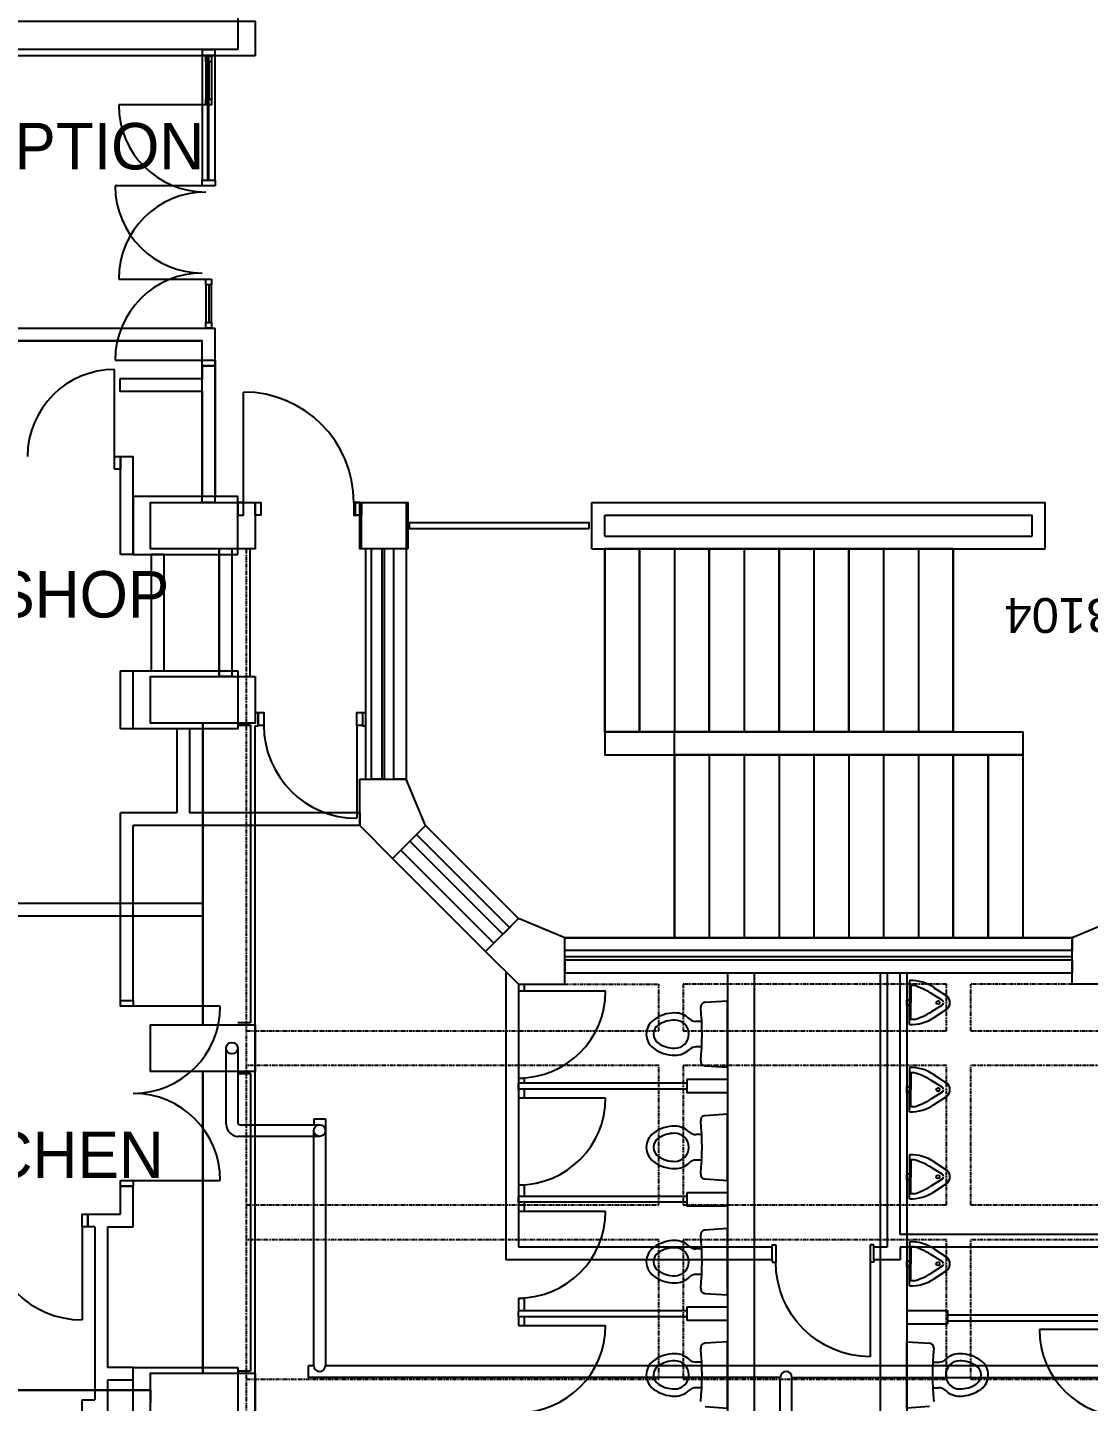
# Model space of a CAD drawing. Header units: millimetres. Extents: x -242071 to 82444, y -53139 to 112036.
# Drawn here: x -38604 to -29470, y 48793 to 60626 of the extents above; entities that cross this region are included whole.
import ezdxf

# ---------------------------------------------------------------- set-up
doc = ezdxf.new("R2010")
doc.units = ezdxf.units.MM
doc.linetypes.add('PHANTOM', pattern=[63.5, 31.75, -6.35, 6.35, -6.35, 6.35, -6.35])
for name, color, linetype in [('Basement 1 - Doors Windows and Openings', 7, 'Continuous'), ('Basement 1 - General', 7, 'Continuous'), ('Basement 1 - Sections', 7, 'Continuous'), ('Basement 1 - Spaces and Zones', 7, 'Continuous'), ('Basement 1 - Stairs', 7, 'Continuous'), ('Basement 1 - Structural Members', 7, 'Continuous'), ('Basement 1 - Walls', 7, 'Continuous'), ('Basement 2 - Doors Windows and Openings', 7, 'Continuous'), ('Basement 2 - General', 7, 'Continuous'), ('Basement 2 - Stairs', 7, 'Continuous'), ('Basement 2 - Structural Members', 7, 'Continuous'), ('Basement 2 - Walls', 7, 'Continuous'), ('Rain_and_storm_water', 1, 'Continuous')]:
    doc.layers.add(name, color=color, linetype=linetype)
doc.styles.add('arial', font='arial.ttf')
doc.styles.add('Text_Style_3_46e705ff-8652-4b4b-9748-3b46a130a5c2', font='freehand')

msp = doc.modelspace()

# ---------------------------------------------------------------- linework, layer by layer
at = {"layer": 'Basement 1 - Doors Windows and Openings', "color": 1, "linetype": 'Continuous', "lineweight": -3}
for p, q in [((-37069.4, 60331.3, 2700), (-37069.4, 60008.8, 2700)), ((-37044.4, 60331.3, 2700), (-37044.4, 60008.8, 2700)), ((-37019.4, 60331.3, 2700), (-37019.4, 60008.8, 2700)), ((-37069.4, 59958.8, 2700), (-37819.4, 59958.8, 2700)), ((-37819.4, 58458.8, 2700), (-37069.4, 58458.8, 2700)), ((-37069.4, 58408.8, 2700), (-37069.4, 58086.3, 2700)), ((-37044.4, 58408.8, 2700), (-37044.4, 58086.3, 2700)), ((-37019.4, 58086.3, 2700), (-37019.4, 58408.8, 2700)), ((-35769.8, 54616.3, 2700), (-35769.8, 53816.3, 2700)), ((-34377.2, 52328.8, 2700), (-33627.2, 52328.8, 2700)), ((-34377.2, 51408.8, 2700), (-33627.2, 51408.8, 2700)), ((-34377.2, 50433.8, 2700), (-33627.2, 50433.8, 2700)), ((-34377.2, 49448.8, 2700), (-33627.2, 49448.8, 2700)), ((-29142.8, 49413.3, 2700), (-29892.8, 49413.3, 2700))]:
    msp.add_line(p, q, dxfattribs=at)
at = {"layer": 'Basement 1 - Doors Windows and Openings', "color": 1, "linetype": 'Continuous'}
msp.add_line((-34504.5, 52824.7, 2700), (-34377.2, 52952, 2700), dxfattribs=at)
at = {"layer": 'Basement 1 - Doors Windows and Openings', "color": 1, "linetype": 'Continuous', "lineweight": -3, "elevation": 2700}
for points in [[(-37019.4, 60381.3), (-37019.4, 60331.3), (-37069.4, 60331.3), (-37069.4, 60381.3), (-37019.4, 60381.3)], [(-37019.4, 60008.8), (-37019.4, 59958.8), (-37069.4, 59958.8), (-37069.4, 60008.8), (-37019.4, 60008.8)], [(-37019.4, 58458.8), (-37019.4, 58408.8), (-37069.4, 58408.8), (-37069.4, 58458.8), (-37019.4, 58458.8)], [(-37019.4, 58086.3), (-37019.4, 58036.3), (-37069.4, 58036.3), (-37069.4, 58086.3), (-37019.4, 58086.3)], [(-36644.4, 56536.3), (-36594.4, 56536.3), (-36594.4, 56426.3), (-36644.4, 56426.3), (-36644.4, 56536.3)], [(-35779.4, 56536.3), (-35729.4, 56536.3), (-35729.4, 56426.3), (-35779.4, 56426.3), (-35779.4, 56536.3)], [(-36569.8, 54616.3), (-36619.8, 54616.3), (-36619.8, 54726.3), (-36569.8, 54726.3), (-36569.8, 54616.3)], [(-35719.8, 54616.3), (-35769.8, 54616.3), (-35769.8, 54726.3), (-35719.8, 54726.3), (-35719.8, 54616.3)]]:
    msp.add_lwpolyline(points, dxfattribs=at)
at = {"layer": 'Basement 1 - Doors Windows and Openings', "color": 1, "linetype": 'Continuous', "lineweight": -3}
for centre, radius, start, end in [((-37069.4, 59958.8, 2700), 750, 180, 270), ((-37069.4, 58458.8, 2700), 750, 90, 180), ((-35769.8, 54616.3, 2700), 800, 180, 270), ((-34377.2, 52328.8, 2700), 750, 270, 0), ((-34377.2, 51408.8, 2700), 750, 270, 0), ((-34377.2, 50433.8, 2700), 750, 270, 0), ((-34377.2, 49448.8, 2700), 750, 270, 0), ((-29142.8, 49413.3, 2700), 750, 180, 270)]:
    msp.add_arc(centre, radius, start, end, dxfattribs=at)
at = {"layer": 'Basement 1 - Sections', "color": 1, "linetype": 'Continuous'}
for p, q in [((-31010.6, 52418.8, 2700), (-31010.6, 52228.8, 2700)), ((-30729, 52249.8, 2700), (-30826.9, 52310.7, 2700)), ((-30803.1, 52359.9, 2700), (-30687.4, 52283.5, 2700)), ((-32577.2, 52242.1, 2700), (-32770.7, 52229.8, 2700)), ((-31010.6, 52038.7, 2700), (-31010.6, 52228.8, 2700)), ((-30729, 52207.7, 2700), (-30826.9, 52146.8, 2700)), ((-32799.7, 52067.1, 2700), (-32850.6, 52067.1, 2700)), ((-30803.1, 52097.6, 2700), (-30687.4, 52174.1, 2700)), ((-32799.7, 51847.1, 2700), (-32850.6, 51847.1, 2700)), ((-31010.6, 51668.7, 2700), (-31010.6, 51478.6, 2700)), ((-30803.1, 51609.8, 2700), (-30687.4, 51533.3, 2700)), ((-31010.6, 51288.6, 2700), (-31010.6, 51478.6, 2700)), ((-30729, 51499.7, 2700), (-30826.9, 51560.6, 2700)), ((-30729, 51457.6, 2700), (-30826.9, 51396.7, 2700)), ((-30803.1, 51347.5, 2700), (-30687.4, 51424, 2700)), ((-32577.2, 51267.1, 2700), (-32770.7, 51254.8, 2700)), ((-32799.7, 51092.1, 2700), (-32850.6, 51092.1, 2700)), ((-31010.6, 50918.7, 2700), (-31010.6, 50728.6, 2700)), ((-32799.7, 50872.1, 2700), (-32850.6, 50872.1, 2700)), ((-30729, 50749.7, 2700), (-30826.9, 50810.6, 2700)), ((-30803.1, 50859.8, 2700), (-30687.4, 50783.3, 2700)), ((-31010.6, 50538.6, 2700), (-31010.6, 50728.6, 2700)), ((-30729, 50707.6, 2700), (-30826.9, 50646.7, 2700)), ((-30803.1, 50597.5, 2700), (-30687.4, 50674, 2700)), ((-32577.2, 50282.1, 2700), (-32770.7, 50269.8, 2700)), ((-32799.7, 50107.1, 2700), (-32850.6, 50107.1, 2700)), ((-31010.6, 50168.7, 2700), (-31010.6, 49978.6, 2700)), ((-30729, 49999.7, 2700), (-30826.9, 50060.6, 2700)), ((-30803.1, 50109.8, 2700), (-30687.4, 50033.3, 2700)), ((-31010.6, 49788.6, 2700), (-31010.6, 49978.6, 2700)), ((-30729, 49957.6, 2700), (-30826.9, 49896.7, 2700)), ((-32799.7, 49887.1, 2700), (-32850.6, 49887.1, 2700)), ((-30803.1, 49847.5, 2700), (-30687.4, 49924, 2700)), ((-32577.2, 49307.1, 2700), (-32770.7, 49294.8, 2700)), ((-31032.8, 49307.1, 2700), (-30839.3, 49294.8, 2700)), ((-32799.7, 49132.1, 2700), (-32850.6, 49132.1, 2700)), ((-30810.3, 49132.1, 2700), (-30759.4, 49132.1, 2700)), ((-32799.7, 48912.1, 2700), (-32850.6, 48912.1, 2700)), ((-30810.3, 48912.1, 2700), (-30759.4, 48912.1, 2700))]:
    msp.add_line(p, q, dxfattribs=at)
at = {"layer": 'Basement 1 - Sections', "color": 1, "linetype": 'Continuous', "elevation": 2700}
for points in [[(-30971.1, 52375.3), (-30998.5, 52375.3), (-30998.5, 52228.8)], [(-32770.7, 51684.5), (-32577.2, 51672.1), (-32577.2, 52242.1)], [(-31010.6, 52203.8), (-31032.8, 52203.8), (-31032.8, 52253.8), (-31010.6, 52253.8)], [(-30971.1, 52082.3), (-30998.5, 52082.3), (-30998.5, 52228.8)], [(-30971.1, 51625.1), (-30998.5, 51625.1), (-30998.5, 51478.6)], [(-31010.6, 51453.6), (-31032.8, 51453.6), (-31032.8, 51503.6), (-31010.6, 51503.6)], [(-30971.1, 51332.1), (-30998.5, 51332.1), (-30998.5, 51478.6)], [(-32770.7, 50709.5), (-32577.2, 50697.1), (-32577.2, 51267.1)], [(-30971.1, 50875.1), (-30998.5, 50875.1), (-30998.5, 50728.6)], [(-31010.6, 50703.6), (-31032.8, 50703.6), (-31032.8, 50753.6), (-31010.6, 50753.6)], [(-30971.1, 50582.1), (-30998.5, 50582.1), (-30998.5, 50728.6)], [(-32770.7, 49724.5), (-32577.2, 49712.1), (-32577.2, 50282.1)], [(-30971.1, 50125.1), (-30998.5, 50125.1), (-30998.5, 49978.6)], [(-31010.6, 49953.6), (-31032.8, 49953.6), (-31032.8, 50003.6), (-31010.6, 50003.6)], [(-30971.1, 49832.1), (-30998.5, 49832.1), (-30998.5, 49978.6)], [(-32770.7, 48749.5), (-32577.2, 48737.1), (-32577.2, 49307.1)], [(-30839.3, 48749.5), (-31032.8, 48737.1), (-31032.8, 49307.1)]]:
    msp.add_lwpolyline(points, dxfattribs=at)
at = {"layer": 'Basement 1 - Sections', "color": 1, "linetype": 'Continuous'}
for centre in [(-30765.3, 52228.8, 2700), (-30765.3, 51478.6, 2700), (-30765.3, 50728.6, 2700), (-30765.3, 49978.6, 2700)]:
    msp.add_circle(centre, 15, dxfattribs=at)
for centre, radius, start, end in [((-31001.3, 52056.4, 2700), 362.6, 56.20422, 91.46231), ((-31134.5, 51816.5, 2700), 582.2, 58.09507, 73.69679), ((-32768.2, 52189.8, 2700), 40, 93.65334, 185.38596), ((-35234.7, 51957.1, 2700), 2437.5, 354.60984, 5.39022), ((-30741.6, 52229.6, 2700), 23.8, 2.07187, 58.09255), ((-30741.6, 52227.9, 2700), 23.8, 301.91056, 357.92813), ((-30735.8, 52228.8, 2700), 73, 0.03257, 48.45843), ((-30735.8, 52228.7, 2700), 73, 311.54284, 359.96934), ((-33125.9, 51957.1, 2700), 151.3, 126.62772, 180), ((-33031.7, 51830.4, 2700), 309.2, 90, 126.6264), ((-33031.7, 51820.4, 2700), 257.7, 90, 123.3294), ((-33031.7, 51957.1, 2700), 182.5, 46.36917, 90), ((-33031.7, 51957.1, 2700), 121, 270, 90), ((-32850.6, 52147.1, 2700), 80, 226.37258, 270), ((-31001.3, 52401.2, 2700), 362.6, 268.53768, 303.79578), ((-31134.5, 52641, 2700), 582.2, 286.30321, 301.90519), ((-33125.9, 51957.1, 2700), 151.3, 180, 233.37283), ((-33121.6, 51957.1, 2700), 94.1, 123.32884, 180), ((-33121.6, 51957.1, 2700), 94.1, 180, 236.67197), ((-33031.7, 52083.8, 2700), 309.2, 233.37306, 270), ((-33031.7, 52093.8, 2700), 257.7, 236.6709, 270), ((-32850.6, 51767.1, 2700), 80, 90, 133.62863), ((-33031.7, 51957.1, 2700), 182.5, 270, 313.63031), ((-32768.2, 51724.4, 2700), 40, 174.60708, 266.34622), ((-31001.3, 51306.2, 2700), 362.6, 56.20422, 91.46231), ((-31134.5, 51066.4, 2700), 582.2, 58.09507, 73.69679), ((-30741.6, 51479.5, 2700), 23.8, 2.07187, 58.09255), ((-30741.6, 51477.8, 2700), 23.8, 301.91056, 357.92813), ((-30735.8, 51478.7, 2700), 73, 0.03257, 48.45843), ((-30735.8, 51478.6, 2700), 73, 311.54284, 359.96934), ((-31134.5, 51890.9, 2700), 582.2, 286.30321, 301.90519), ((-32768.2, 51214.8, 2700), 40, 93.65334, 185.38596), ((-31001.3, 51651.1, 2700), 362.6, 268.53768, 303.79578), ((-33031.7, 50855.4, 2700), 309.2, 90, 126.6264), ((-33031.7, 50982.1, 2700), 182.5, 46.36917, 90), ((-35234.7, 50982.1, 2700), 2437.5, 354.60984, 5.39022), ((-33125.9, 50982.1, 2700), 151.3, 126.62772, 180), ((-33121.6, 50982.1, 2700), 94.1, 123.32884, 180), ((-33031.7, 50845.4, 2700), 257.7, 90, 123.3294), ((-33031.7, 50982.1, 2700), 121, 270, 90), ((-32850.6, 51172.1, 2700), 80, 226.37258, 270), ((-33125.9, 50982.1, 2700), 151.3, 180, 233.37283), ((-33121.6, 50982.1, 2700), 94.1, 180, 236.67197), ((-33031.7, 51118.8, 2700), 257.7, 236.6709, 270), ((-31001.3, 50556.2, 2700), 362.6, 56.20422, 91.46231), ((-33031.7, 51108.8, 2700), 309.2, 233.37306, 270), ((-33031.7, 50982.1, 2700), 182.5, 270, 313.63031), ((-32850.6, 50792.1, 2700), 80, 90, 133.62863), ((-31134.5, 50316.4, 2700), 582.2, 58.09507, 73.69679), ((-30735.8, 50728.7, 2700), 73, 0.03257, 48.45843), ((-32768.2, 50749.4, 2700), 40, 174.60708, 266.34622), ((-31134.5, 51140.9, 2700), 582.2, 286.30321, 301.90519), ((-30741.6, 50729.5, 2700), 23.8, 2.07187, 58.09255), ((-30741.6, 50727.8, 2700), 23.8, 301.91056, 357.92813), ((-30735.8, 50728.6, 2700), 73, 311.54284, 359.96934), ((-31001.3, 50901.1, 2700), 362.6, 268.53768, 303.79578), ((-33031.7, 49870.4, 2700), 309.2, 90, 126.6264), ((-33031.7, 49997.1, 2700), 182.5, 46.36917, 90), ((-32768.2, 50229.8, 2700), 40, 93.65334, 185.38596), ((-35234.7, 49997.1, 2700), 2437.5, 354.60984, 5.39022), ((-33125.9, 49997.1, 2700), 151.3, 126.62772, 180), ((-33121.6, 49997.1, 2700), 94.1, 123.32884, 180), ((-33031.7, 49860.4, 2700), 257.7, 90, 123.3294), ((-33031.7, 49997.1, 2700), 121, 270, 90), ((-32850.6, 50187.1, 2700), 80, 226.37258, 270), ((-31001.3, 49806.2, 2700), 362.6, 56.20422, 91.46231), ((-31134.5, 49566.4, 2700), 582.2, 58.09507, 73.69679), ((-33125.9, 49997.1, 2700), 151.3, 180, 233.37283), ((-33121.6, 49997.1, 2700), 94.1, 180, 236.67197), ((-30741.6, 49979.5, 2700), 23.8, 2.07187, 58.09255), ((-30741.6, 49977.8, 2700), 23.8, 301.91056, 357.92813), ((-30735.8, 49978.7, 2700), 73, 0.03257, 48.45843), ((-30735.8, 49978.6, 2700), 73, 311.54284, 359.96934), ((-33031.7, 50123.8, 2700), 309.2, 233.37306, 270), ((-33031.7, 50133.8, 2700), 257.7, 236.6709, 270), ((-33031.7, 49997.1, 2700), 182.5, 270, 313.63031), ((-32850.6, 49807.1, 2700), 80, 90, 133.62863), ((-31001.3, 50151.1, 2700), 362.6, 268.53768, 303.79578), ((-31134.5, 50390.9, 2700), 582.2, 286.30321, 301.90519), ((-32768.2, 49764.4, 2700), 40, 174.60708, 266.34622), ((-32768.2, 49254.8, 2700), 40, 93.65334, 185.38596), ((-35234.7, 49022.1, 2700), 2437.5, 354.60984, 5.39022), ((-30841.9, 49254.8, 2700), 40, 354.61404, 86.34666), ((-28375.3, 49022.1, 2700), 2437.5, 174.60978, 185.39016), ((-33125.9, 49022.1, 2700), 151.3, 126.62772, 180), ((-33031.7, 48895.4, 2700), 309.2, 90, 126.6264), ((-33031.7, 48885.4, 2700), 257.7, 90, 123.3294), ((-33031.7, 49022.1, 2700), 182.5, 46.36917, 90), ((-33031.7, 49022.1, 2700), 121, 270, 90), ((-32850.6, 49212.1, 2700), 80, 226.37258, 270), ((-30759.4, 49212.1, 2700), 80, 270, 313.62742), ((-30578.3, 49022.1, 2700), 182.5, 90, 133.63083), ((-30578.3, 49022.1, 2700), 121, 90, 270), ((-30578.3, 48895.4, 2700), 309.2, 53.3736, 90), ((-30578.3, 48885.4, 2700), 257.7, 56.6706, 90), ((-30484.1, 49022.1, 2700), 151.3, 0, 53.37228), ((-33125.9, 49022.1, 2700), 151.3, 180, 233.37283), ((-33121.6, 49022.1, 2700), 94.1, 123.32884, 180), ((-33121.6, 49022.1, 2700), 94.1, 180, 236.67197), ((-30488.4, 49022.1, 2700), 94.1, 0, 56.67116), ((-30488.4, 49022.1, 2700), 94.1, 303.32803, 0), ((-30484.1, 49022.1, 2700), 151.3, 306.62717, 0), ((-33031.7, 49148.8, 2700), 309.2, 233.37306, 270), ((-33031.7, 49158.8, 2700), 257.7, 236.6709, 270), ((-33031.7, 49022.1, 2700), 182.5, 270, 313.63031), ((-32850.6, 48832.1, 2700), 80, 90, 133.62863), ((-30759.4, 48832.1, 2700), 80, 46.37137, 90), ((-30578.3, 49022.1, 2700), 182.5, 226.36969, 270), ((-30578.3, 49158.8, 2700), 257.7, 270, 303.3291), ((-30578.3, 49148.8, 2700), 309.2, 270, 306.62694)]:
    msp.add_arc(centre, radius, start, end, dxfattribs=at)
at = {"layer": 'Basement 1 - Spaces and Zones', "color": 1, "linetype": 'Continuous', "elevation": 2700}
for points in [[(-48544.4, 48891.3), (-37544.4, 48891.3), (-37544.4, 49036.3), (-37094.4, 49036.3), (-37094.4, 51636.3), (-37544.4, 51636.3), (-37544.4, 52036.3), (-37094.4, 52036.3), (-37094.4, 54636.3), (-37544.4, 54636.3), (-37544.4, 55036.3), (-36954.4, 55036.3), (-36954.4, 56136.3), (-37544.4, 56136.3), (-37544.4, 56536.3), (-37099.4, 56536.3), (-37099.4, 57926.3), (-48544.4, 57926.3)], [(-48544.4, 48891.3), (-37544.4, 48891.3), (-48544.4, 48891.3)]]:
    msp.add_lwpolyline(points, dxfattribs=at)
at = {"layer": 'Basement 1 - Stairs', "color": 7, "linetype": 'Continuous'}
for p, q in [((-33334.4, 56136.3, 2700), (-33334.4, 54561.3, 2700)), ((-33034.4, 56136.3, 2700), (-33034.4, 54561.3, 2700)), ((-32734.4, 56136.3, 2700), (-32734.4, 54561.3, 2700)), ((-32434.4, 56136.3, 2700), (-32434.4, 54561.3, 2700)), ((-32134.4, 56136.3, 2700), (-32134.4, 54561.3, 2700)), ((-31834.4, 56136.3, 2700), (-31834.4, 54561.3, 2700)), ((-31534.4, 56136.3, 2700), (-31534.4, 54561.3, 2700)), ((-31234.4, 56136.3, 2700), (-31234.4, 54561.3, 2700)), ((-30934.4, 56136.3, 2700), (-30934.4, 54561.3, 2700)), ((-33034.4, 54361.3, 2700), (-33034.4, 52786.3, 2700)), ((-32734.4, 54361.3, 2700), (-32734.4, 52786.3, 2700)), ((-32434.4, 54361.3, 2700), (-32434.4, 52786.3, 2700)), ((-32134.4, 54361.3, 2700), (-32134.4, 52786.3, 2700)), ((-31834.4, 54361.3, 2700), (-31834.4, 52786.3, 2700)), ((-31534.4, 54361.3, 2700), (-31534.4, 52786.3, 2700)), ((-31234.4, 54361.3, 2700), (-31234.4, 52786.3, 2700)), ((-30934.4, 54361.3, 2700), (-30934.4, 52786.3, 2700)), ((-30634.4, 52786.3, 2700), (-30634.4, 54361.3, 2700)), ((-30334.4, 52786.3, 2700), (-30334.4, 54361.3, 2700)), ((-30034.4, 54361.3, 2700), (-30034.4, 52786.3, 2700)), ((-33034.4, 52786.3, 2700), (-30034.4, 52786.3, 2700))]:
    msp.add_line(p, q, dxfattribs=at)
at = {"layer": 'Basement 1 - Stairs', "color": 7, "linetype": 'Continuous', "elevation": 2700}
for points in [[(-33769.4, 56311.3), (-33769.4, 56361.3), (-35319.4, 56361.3), (-35319.4, 56311.3), (-33769.4, 56311.3)], [(-30634.4, 56136.3), (-33634.4, 56136.3), (-33634.4, 54561.3), (-30634.4, 54561.3), (-30634.4, 56136.3)], [(-33634.4, 54561.3), (-33634.4, 54361.3), (-30034.4, 54361.3)], [(-30634.4, 54561.3), (-30034.4, 54561.3), (-30034.4, 54361.3)]]:
    msp.add_lwpolyline(points, dxfattribs=at)
at = {"layer": 'Basement 1 - Structural Members', "color": 4, "linetype": 'Continuous'}
for p, q in [((-36691.4, 56136.3, 2700), (-36691.4, 55036.3, 2700)), ((-35694.4, 56136.3, 2700), (-35694.4, 54153.4, 2700)), ((-35554.4, 56136.3, 2700), (-35554.4, 54153.4, 2700)), ((-37094.4, 54636.3, 2700), (-37094.4, 52036.3, 2700)), ((-37094.4, 54586.3, 2700), (-37094.4, 54457.6, 2700)), ((-37094.4, 54457.6, 2700), (-37094.4, 54586.3, 2700)), ((-36794.4, 54617.6, 2700), (-36684.4, 54617.6, 2700)), ((-36684.4, 54617.6, 2700), (-36794.4, 54617.6, 2700)), ((-36684.4, 54617.6, 2700), (-36684.4, 52055, 2700)), ((-35744.4, 54153.4, 2700), (-35344.4, 54153.4, 2700)), ((-35744.4, 53753.4, 2700), (-35744.4, 54153.4, 2700)), ((-35178.7, 53753.4, 2700), (-35344.4, 54153.4, 2700)), ((-35744.4, 53753.4, 2700), (-35461.5, 53470.6, 2700)), ((-35461.5, 53470.6, 2700), (-35178.7, 53753.4, 2700)), ((-34377.2, 52952, 2700), (-35178.7, 53753.4, 2700)), ((-34660.1, 52669.1, 2700), (-35461.5, 53470.6, 2700)), ((-34660.1, 52669.1, 2700), (-34377.2, 52952, 2700)), ((-33977.2, 52786.3, 2700), (-34377.2, 52952, 2700)), ((-29211.5, 52952, 2700), (-29611.5, 52786.3, 2700)), ((-33977.2, 52386.3, 2700), (-33977.2, 52786.3, 2700)), ((-29611.5, 52386.3, 2700), (-29611.5, 52786.3, 2700)), ((-34377.2, 52386.3, 2700), (-34660.1, 52669.1, 2700)), ((-33977.2, 52626.3, 2700), (-29611.5, 52626.3, 2700)), ((-33977.2, 52486.3, 2700), (-29611.5, 52486.3, 2700)), ((-34377.2, 52386.3, 2700), (-33977.2, 52386.3, 2700)), ((-34377.2, 52386.3, 2700), (-34377.2, 52328.8, 2700)), ((-34377.2, 52328.8, 2700), (-34327.2, 52328.8, 2700)), ((-34327.2, 52386.3, 2700), (-34327.2, 52328.8, 2700)), ((-29211.5, 52386.3, 2700), (-29611.5, 52386.3, 2700)), ((-37094.4, 52086.3, 2700), (-37094.4, 52215, 2700)), ((-36684.4, 52055, 2700), (-36794.4, 52055, 2700)), ((-37094.4, 51636.3, 2700), (-37094.4, 49036.3, 2700)), ((-36684.4, 51617.6, 2700), (-36794.4, 51617.6, 2700)), ((-36794.4, 51617.6, 2700), (-36684.4, 51617.6, 2700)), ((-36684.4, 51617.6, 2700), (-36684.4, 49055, 2700)), ((-36684.4, 51617.6, 2700), (-36684.4, 51526, 2700)), ((-37094.4, 51457.6, 2700), (-37094.4, 51586.3, 2700)), ((-37094.4, 51586.3, 2700), (-37094.4, 51457.6, 2700)), ((-37094.4, 49086.3, 2700), (-37094.4, 49215, 2700)), ((-36684.4, 49055, 2700), (-36794.4, 49055, 2700))]:
    msp.add_line(p, q, dxfattribs=at)
at = {"layer": 'Basement 1 - Structural Members', "color": 4, "linetype": 'Continuous', "elevation": 2700}
for points in [[(-36644.4, 60381.3), (-41744.4, 60381.3), (-41744.4, 60681.3), (-36644.4, 60681.3), (-36644.4, 60381.3)], [(-36644.4, 56536.3), (-36644.4, 56136.3), (-37544.4, 56136.3), (-37544.4, 56536.3), (-36644.4, 56536.3)], [(-35329.4, 56136.3), (-35729.4, 56136.3), (-35729.4, 56536.3), (-35329.4, 56536.3), (-35329.4, 56136.3)], [(-36644.4, 55036.3), (-36644.4, 54636.3), (-37544.4, 54636.3), (-37544.4, 55036.3), (-36644.4, 55036.3)], [(-36644.4, 52036.3), (-36644.4, 51636.3), (-37544.4, 51636.3), (-37544.4, 52036.3), (-36644.4, 52036.3)], [(-36644.4, 49036.3), (-36644.4, 48636.3), (-37544.4, 48636.3), (-37544.4, 49036.3), (-36644.4, 49036.3)]]:
    msp.add_lwpolyline(points, dxfattribs=at)
at = {"layer": 'Basement 1 - Walls', "color": 3, "linetype": 'Continuous'}
for p, q in [((-42129.4, 58036.3), (-36989.4, 58036.3)), ((-36989.4, 56536.3), (-36989.4, 58036.3)), ((-41894.4, 57926.3), (-37099.4, 57926.3)), ((-37099.4, 56536.3), (-37099.4, 57926.3)), ((-36989.4, 56536.3), (-37099.4, 56536.3)), ((-33744.4, 56136.3), (-33744.4, 56536.3)), ((-33744.4, 56536.3), (-29844.4, 56536.3)), ((-29844.4, 56136.3), (-29844.4, 56536.3)), ((-33634.4, 56426.3), (-29954.4, 56426.3)), ((-33634.4, 56246.3), (-33634.4, 56426.3)), ((-29954.4, 56246.3), (-29954.4, 56426.3)), ((-33634.4, 56246.3), (-29954.4, 56246.3)), ((-36954.4, 56136.3), (-36954.4, 55036.3)), ((-36844.4, 56136.3), (-36954.4, 56136.3)), ((-36844.4, 56136.3), (-36844.4, 55036.3)), ((-35454.4, 56136.3), (-35454.4, 54153.4)), ((-35344.4, 56136.3), (-35454.4, 56136.3)), ((-35344.4, 56136.3), (-35344.4, 54153.4)), ((-33744.4, 56136.3), (-29844.4, 56136.3)), ((-36844.4, 55036.3), (-36954.4, 55036.3)), ((-36644.4, 54726.3), (-36619.8, 54726.3)), ((-36619.8, 54726.3), (-36619.8, 54611.3)), ((-35719.8, 54726.3), (-35694.4, 54726.3)), ((-35719.8, 54726.3), (-35719.8, 54611.3)), ((-36684.4, 54617.6), (-36684.4, 54526)), ((-36644.4, 54611.3), (-36619.8, 54611.3)), ((-36644.4, 45681.3), (-36644.4, 54611.3)), ((-35719.8, 54611.3), (-35694.4, 54611.3)), ((-35454.4, 54153.4), (-35344.4, 54153.4)), ((-40604.4, 53086.3), (-37094.4, 53086.3)), ((-40494.4, 52976.3), (-37094.4, 52976.3)), ((-29611.5, 52786.3), (-33977.2, 52786.3)), ((-33977.2, 52676.3), (-33977.2, 52786.3)), ((-29611.5, 52786.3), (-29611.5, 52676.3)), ((-29611.5, 52676.3), (-33977.2, 52676.3)), ((-32577.2, 52486.3), (-32577.2, 44886.3)), ((-32347.2, 52486.3), (-32347.2, 44366.3)), ((-31262.8, 52486.3), (-31262.8, 44366.3)), ((-31032.8, 52486.3), (-31032.8, 44886.3)), ((-37544.4, 48891.3), (-40494.4, 48891.3)), ((-37544.4, 48891.3), (-37544.4, 48781.3))]:
    msp.add_line(p, q, dxfattribs=at)
at = {"layer": 'Basement 1 - Walls', "color": 2, "linetype": 'Continuous'}
for p, q in [((-34377.2, 51578.8, 2700), (-34377.2, 51478.8, 2700)), ((-34377.2, 51578.8, 2700), (-34327.2, 51578.8, 2700)), ((-34377.2, 51483.8, 2700), (-34377.2, 51533.8, 2700)), ((-32927.2, 51533.8, 2700), (-34377.2, 51533.8, 2700)), ((-32927.2, 51483.8, 2700), (-34377.2, 51483.8, 2700)), ((-34377.2, 51483.8, 2700), (-34377.2, 51408.8, 2700)), ((-34327.2, 51578.8, 2700), (-34327.2, 51533.8, 2700)), ((-34327.2, 51483.8, 2700), (-34327.2, 51408.8, 2700)), ((-32927.2, 51566.3, 2700), (-32927.2, 51451.3, 2700)), ((-32577.2, 51566.3, 2700), (-32927.2, 51566.3, 2700)), ((-34377.2, 51408.8, 2700), (-34327.2, 51408.8, 2700)), ((-32577.2, 51451.3, 2700), (-32927.2, 51451.3, 2700)), ((-34377.2, 50658.8, 2700), (-34377.2, 50558.8, 2700)), ((-34377.2, 50658.8, 2700), (-34327.2, 50658.8, 2700)), ((-34327.2, 50658.8, 2700), (-34327.2, 50558.8, 2700)), ((-34377.2, 50508.8, 2700), (-34377.2, 50558.8, 2700)), ((-32927.2, 50558.8, 2700), (-34377.2, 50558.8, 2700)), ((-32577.2, 50591.3, 2700), (-32927.2, 50591.3, 2700)), ((-32927.2, 50591.3, 2700), (-32927.2, 50476.3, 2700)), ((-34377.2, 50508.8, 2700), (-34377.2, 50433.8, 2700)), ((-32927.2, 50508.8, 2700), (-34377.2, 50508.8, 2700)), ((-34377.2, 50433.8, 2700), (-34327.2, 50433.8, 2700)), ((-34327.2, 50508.8, 2700), (-34327.2, 50433.8, 2700)), ((-32577.2, 50476.3, 2700), (-32927.2, 50476.3, 2700)), ((-34377.2, 49683.8, 2700), (-34377.2, 49583.8, 2700)), ((-34377.2, 49683.8, 2700), (-34327.2, 49683.8, 2700)), ((-34327.2, 49683.8, 2700), (-34327.2, 49583.8, 2700)), ((-32927.2, 49606.3, 2700), (-32927.2, 49491.3, 2700)), ((-32577.2, 49606.3, 2700), (-32927.2, 49606.3, 2700)), ((-32927.2, 49573.8, 2700), (-34377.2, 49573.8, 2700)), ((-34377.2, 49523.8, 2700), (-34377.2, 49573.8, 2700)), ((-32927.2, 49523.8, 2700), (-34377.2, 49523.8, 2700)), ((-34377.2, 49523.8, 2700), (-34377.2, 49448.8, 2700)), ((-34327.2, 49523.8, 2700), (-34327.2, 49448.8, 2700)), ((-32577.2, 49491.3, 2700), (-32927.2, 49491.3, 2700)), ((-31032.8, 49576.3, 2700), (-30682.8, 49576.3, 2700)), ((-30682.8, 49576.3, 2700), (-30682.8, 49461.3, 2700)), ((-30682.8, 49538.3, 2700), (-29142.8, 49538.3, 2700)), ((-30682.8, 49488.3, 2700), (-29142.8, 49488.3, 2700)), ((-34377.2, 49448.8, 2700), (-34327.2, 49448.8, 2700)), ((-31032.8, 49461.3, 2700), (-30682.8, 49461.3, 2700))]:
    msp.add_line(p, q, dxfattribs=at)
at = {"layer": 'Basement 2 - Doors Windows and Openings', "color": 2, "linetype": 'Continuous'}
for p, q in [((-37099.4, 60436.3), (-37099.4, 59311.3)), ((-37099.4, 60436.3), (-36989.4, 60436.3)), ((-36989.4, 60386.3), (-37099.4, 60386.3)), ((-37054.4, 60386.3), (-37054.4, 59311.3)), ((-37044.4, 59311.3), (-37044.4, 60386.3)), ((-36989.4, 59311.3), (-36989.4, 60436.3)), ((-37099.4, 59261.3), (-37849.4, 59261.3)), ((-37849.4, 57761.3), (-37099.4, 57761.3)), ((-37854.4, 56931.3), (-37854.4, 57681.3)), ((-36744.4, 56536.3), (-36744.4, 57486.3)), ((-36944.4, 52196.9), (-37694.4, 52196.9)), ((-37694.4, 50696.9), (-36944.4, 50696.9)), ((-38134.4, 50296.3), (-38134.4, 49496.3))]:
    msp.add_line(p, q, dxfattribs=at)
for points in [[(-36989.4, 59261.3), (-37099.4, 59261.3), (-37099.4, 59311.3), (-36989.4, 59311.3), (-36989.4, 59261.3)], [(-36989.4, 57711.3), (-37099.4, 57711.3), (-37099.4, 57761.3), (-36989.4, 57761.3), (-36989.4, 57711.3)], [(-37854.4, 56821.3), (-37854.4, 56931.3), (-37804.4, 56931.3), (-37804.4, 56821.3), (-37854.4, 56821.3)], [(-36794.4, 56536.3), (-36794.4, 56426.3), (-36744.4, 56426.3), (-36744.4, 56536.3), (-36794.4, 56536.3)], [(-35794.4, 56536.3), (-35794.4, 56426.3), (-35744.4, 56426.3), (-35744.4, 56536.3), (-35794.4, 56536.3)], [(-37804.4, 52246.9), (-37694.4, 52246.9), (-37694.4, 52196.9), (-37804.4, 52196.9), (-37804.4, 52246.9)], [(-37804.4, 50696.9), (-37694.4, 50696.9), (-37694.4, 50646.9), (-37804.4, 50646.9), (-37804.4, 50696.9)], [(-38084.4, 50296.3), (-38134.4, 50296.3), (-38134.4, 50406.3), (-38084.4, 50406.3), (-38084.4, 50296.3)]]:
    msp.add_lwpolyline(points, dxfattribs=at)
for centre, radius, start, end in [((-37099.4, 59261.3), 750, 180, 270), ((-37099.4, 57761.3), 750, 90, 180), ((-37854.4, 56931.3), 750, 90, 180), ((-36744.4, 56536.3), 950, 0, 90), ((-37694.4, 52196.9), 750, 270, 0), ((-37694.4, 50696.9), 750, 0, 90), ((-38134.4, 50296.3), 800, 180, 270)]:
    msp.add_arc(centre, radius, start, end, dxfattribs=at)
at = {"layer": 'Basement 2 - Stairs', "color": 2, "linetype": 'Continuous'}
for p, q in [((-33334.4, 54561.3), (-33334.4, 56136.3)), ((-33034.4, 56136.3), (-33034.4, 54561.3)), ((-32734.4, 54561.3), (-32734.4, 56136.3)), ((-32434.4, 56136.3), (-32434.4, 54561.3)), ((-32134.4, 54561.3), (-32134.4, 56136.3)), ((-31834.4, 56136.3), (-31834.4, 54561.3)), ((-31534.4, 54561.3), (-31534.4, 56136.3)), ((-31234.4, 56136.3), (-31234.4, 54561.3)), ((-30934.4, 56136.3), (-30934.4, 54561.3)), ((-30634.4, 54561.3), (-30034.4, 54561.3)), ((-30034.4, 54361.3), (-33034.4, 54361.3)), ((-32734.4, 54361.3), (-32734.4, 52786.3)), ((-32434.4, 54361.3), (-32434.4, 52786.3)), ((-32134.4, 54361.3), (-32134.4, 52786.3)), ((-31834.4, 54361.3), (-31834.4, 52786.3)), ((-31534.4, 54361.3), (-31534.4, 52786.3)), ((-31234.4, 54361.3), (-31234.4, 52786.3)), ((-30934.4, 54361.3), (-30934.4, 52786.3)), ((-30634.4, 54361.3), (-30634.4, 52786.3)), ((-30334.4, 54361.3), (-30334.4, 52786.3))]:
    msp.add_line(p, q, dxfattribs=at)
for points in [[(-33634.4, 56136.3), (-30634.4, 56136.3), (-30634.4, 54561.3), (-33634.4, 54561.3), (-33634.4, 56136.3)], [(-30034.4, 54561.3), (-30034.4, 52786.3), (-33034.4, 52786.3), (-33034.4, 54561.3)]]:
    msp.add_lwpolyline(points, dxfattribs=at)
at = {"layer": 'Basement 2 - Structural Members', "color": 4, "linetype": 'Continuous'}
for p, q in [((-37099.4, 57711.3), (-37099.4, 57601.3)), ((-37099.4, 57711.3), (-36989.4, 57711.3)), ((-36989.4, 57711.3), (-36989.4, 56586.3)), ((-37099.4, 57601.3), (-37808.1, 57601.3)), ((-37808.1, 57601.3), (-37808.1, 57491.3)), ((-37099.4, 57491.3), (-37808.1, 57491.3)), ((-37099.4, 57491.3), (-37099.4, 56586.3)), ((-37804.4, 56931.3), (-37694.4, 56931.3)), ((-37804.4, 56086.3), (-37804.4, 56931.3)), ((-37694.4, 56086.3), (-37694.4, 56931.3)), ((-36989.4, 56586.3), (-37099.4, 56586.3)), ((-33744.4, 56536.3), (-29844.4, 56536.3)), ((-33744.4, 56136.3), (-33744.4, 56536.3)), ((-29844.4, 56136.3), (-29844.4, 56536.3)), ((-33634.4, 56246.3), (-33634.4, 56426.3)), ((-33634.4, 56426.3), (-29954.4, 56426.3)), ((-29954.4, 56246.3), (-29954.4, 56426.3)), ((-33634.4, 56246.3), (-29954.4, 56246.3)), ((-35644.4, 56136.3), (-35644.4, 54153.4)), ((-35534.4, 56136.3), (-35644.4, 56136.3)), ((-35534.4, 56136.3), (-35534.4, 54153.4)), ((-35344.4, 56136.3), (-35454.4, 56136.3)), ((-35454.4, 56136.3), (-35454.4, 54153.4)), ((-35344.4, 56136.3), (-35344.4, 54153.4)), ((-33744.4, 56136.3), (-29844.4, 56136.3)), ((-37694.4, 56086.3), (-37804.4, 56086.3)), ((-37539.4, 56086.3), (-37539.4, 55086.3)), ((-37429.4, 56086.3), (-37539.4, 56086.3)), ((-37429.4, 56086.3), (-37429.4, 55086.3)), ((-37804.4, 54586.3), (-37804.4, 55086.3)), ((-37804.4, 55086.3), (-37694.4, 55086.3)), ((-37694.4, 54586.3), (-37694.4, 55086.3)), ((-37539.4, 55086.3), (-37429.4, 55086.3)), ((-37694.4, 54586.3), (-37804.4, 54586.3)), ((-37209.4, 54586.3), (-37319.4, 54586.3)), ((-37319.4, 54586.3), (-37319.4, 53863.4)), ((-37209.4, 54586.3), (-37209.4, 53863.4)), ((-35744.4, 53753.4), (-35744.4, 54153.4)), ((-35744.4, 54153.4), (-35344.4, 54153.4)), ((-35534.4, 54153.4), (-35644.4, 54153.4)), ((-35344.4, 54153.4), (-35454.4, 54153.4)), ((-35178.7, 53753.4), (-35344.4, 54153.4)), ((-37804.4, 52246.9), (-37804.4, 53863.4)), ((-37319.4, 53863.4), (-37804.4, 53863.4)), ((-35744.4, 53863.4), (-37209.4, 53863.4)), ((-35744.4, 53863.4), (-35744.4, 53753.4)), ((-37694.4, 52246.9), (-37694.4, 53753.4)), ((-35744.4, 53753.4), (-37694.4, 53753.4)), ((-35744.4, 53753.4), (-35461.5, 53470.6)), ((-35461.5, 53470.6), (-35178.7, 53753.4)), ((-35313, 53619.1), (-35390.8, 53541.3)), ((-35313, 53619.1), (-34511.6, 52817.6)), ((-35390.8, 53541.3), (-34589.4, 52739.8)), ((-34660.1, 52669.1), (-34377.2, 52952)), ((-33977.2, 52786.3), (-34377.2, 52952)), ((-29211.5, 52952), (-29611.5, 52786.3)), ((-34511.6, 52817.6), (-34589.4, 52739.8)), ((-33977.2, 52386.3), (-33977.2, 52786.3)), ((-29611.5, 52386.3), (-29611.5, 52786.3)), ((-34377.2, 52386.3), (-34660.1, 52669.1)), ((-33977.2, 52596.3), (-29611.5, 52596.3)), ((-33977.2, 52596.3), (-33977.2, 52486.3)), ((-29611.5, 52596.3), (-29611.5, 52486.3)), ((-33977.2, 52486.3), (-29611.5, 52486.3)), ((-34377.2, 52386.3), (-33977.2, 52386.3)), ((-29211.5, 52386.3), (-29611.5, 52386.3)), ((-37804.4, 52246.9), (-37694.4, 52246.9)), ((-37804.4, 50646.9), (-37694.4, 50646.9)), ((-37804.4, 50406.3), (-37804.4, 50646.9)), ((-37694.4, 50296.3), (-37694.4, 50646.9)), ((-38084.4, 50406.3), (-37804.4, 50406.3)), ((-38084.4, 50296.3), (-38084.4, 50406.3)), ((-38024.4, 50296.3), (-38084.4, 50296.3)), ((-38024.4, 50296.3), (-38024.4, 48806.3)), ((-37914.4, 50296.3), (-37914.4, 49086.3)), ((-37914.4, 50296.3), (-37694.4, 50296.3)), ((-37694.4, 49086.3), (-37914.4, 49086.3)), ((-37914.4, 48976.3), (-37914.4, 48696.3)), ((-37694.4, 48976.3), (-37914.4, 48976.3)), ((-38134.4, 48806.3), (-38024.4, 48806.3)), ((-38134.4, 48586.3), (-38134.4, 48806.3))]:
    msp.add_line(p, q, dxfattribs=at)
at = {"layer": 'Basement 2 - Structural Members', "color": 1, "linetype": 'PHANTOM', "lineweight": -3}
msp.add_line((-36719.4, 40036.3), (-36719.4, 56136.3), dxfattribs=at)
at = {"layer": 'Basement 2 - Structural Members', "color": 9, "linetype": 'PHANTOM', "lineweight": -3}
for p, q in [((-33977.2, 52386.3), (-33168.4, 52386.3)), ((-33168.4, 51986.3), (-33168.4, 52386.3)), ((-30692.4, 52386.3), (-32958.4, 52386.3)), ((-32958.4, 52386.3), (-32958.4, 51986.3)), ((-30692.4, 51986.3), (-30692.4, 52386.3)), ((-30482.4, 51986.3), (-30482.4, 52386.3)), ((-29611.5, 52386.3), (-30482.4, 52386.3)), ((-36719.4, 51986.3), (-33168.4, 51986.3)), ((-32958.4, 51986.3), (-30692.4, 51986.3)), ((-30482.4, 51986.3), (-26819.4, 51986.3)), ((-33168.4, 51686.3), (-36719.4, 51686.3)), ((-33168.4, 50486.3), (-33168.4, 51686.3)), ((-32958.4, 51686.3), (-32958.4, 50486.3)), ((-30692.4, 51686.3), (-32958.4, 51686.3)), ((-30692.4, 50486.3), (-30692.4, 51686.3)), ((-26819.4, 51686.3), (-30482.4, 51686.3)), ((-30482.4, 50486.3), (-30482.4, 51686.3)), ((-36719.4, 50486.3), (-33168.4, 50486.3)), ((-32958.4, 50486.3), (-30692.4, 50486.3)), ((-30482.4, 50486.3), (-26819.4, 50486.3)), ((-33168.4, 50186.3), (-36719.4, 50186.3)), ((-33168.4, 48986.3), (-33168.4, 50186.3)), ((-30692.4, 50186.3), (-32958.4, 50186.3)), ((-32958.4, 50186.3), (-32958.4, 48986.3)), ((-30692.4, 48986.3), (-30692.4, 50186.3)), ((-26819.4, 50186.3), (-30482.4, 50186.3)), ((-30482.4, 48986.3), (-30482.4, 50186.3)), ((-36719.4, 48986.3), (-33168.4, 48986.3)), ((-32958.4, 48986.3), (-30692.4, 48986.3)), ((-30482.4, 48986.3), (-26819.4, 48986.3))]:
    msp.add_line(p, q, dxfattribs=at)
at = {"layer": 'Basement 2 - Structural Members', "color": 4, "linetype": 'Continuous'}
for points in [[(-36794.4, 60436.3), (-41794.4, 60436.3), (-41794.4, 61036.3), (-36794.4, 61036.3), (-36794.4, 60436.3)], [(-36794.4, 56086.3), (-36794.4, 56586.3), (-37694.4, 56586.3), (-37694.4, 56086.3), (-36794.4, 56086.3)], [(-35344.4, 56136.3), (-35744.4, 56136.3), (-35744.4, 56536.3), (-35344.4, 56536.3), (-35344.4, 56136.3)], [(-36794.4, 55086.3), (-36794.4, 54586.3), (-37694.4, 54586.3), (-37694.4, 55086.3), (-36794.4, 55086.3)], [(-35178.7, 53753.4), (-34377.2, 52952), (-34455, 52874.2), (-35256.5, 53675.7), (-35178.7, 53753.4)], [(-33977.2, 52786.3), (-29611.5, 52786.3), (-29611.5, 52676.3), (-33977.2, 52676.3), (-33977.2, 52786.3)], [(-36794.4, 49086.3), (-36794.4, 48586.3), (-37694.4, 48586.3), (-37694.4, 49086.3), (-36794.4, 49086.3)]]:
    msp.add_lwpolyline(points, dxfattribs=at)
at = {"layer": 'Basement 2 - Walls', "color": 2, "linetype": 'Continuous', "lineweight": -3}
for p, q in [((-34487.2, 52496.3), (-34487.2, 50012.3)), ((-31202.4, 52486.3), (-31202.4, 50122.3)), ((-31092.4, 50232.3), (-31092.4, 52486.3)), ((-34377.2, 52386.3), (-34377.2, 50122.3)), ((-27736.4, 50232.3), (-31092.4, 50232.3)), ((-32194.4, 50122.3), (-34377.2, 50122.3)), ((-32194.4, 50012.3), (-32194.4, 50122.3)), ((-31202.4, 50122.3), (-31317.4, 50122.3)), ((-31317.4, 50012.3), (-31317.4, 50122.3)), ((-27736.4, 50122.3), (-31092.4, 50122.3)), ((-31092.4, 50122.3), (-31092.4, 50012.3)), ((-32194.4, 50012.3), (-34487.2, 50012.3)), ((-31092.4, 50012.3), (-31317.4, 50012.3))]:
    msp.add_line(p, q, dxfattribs=at)
at = {"layer": 'Basement 2 - Walls', "color": 1, "linetype": 'Continuous', "lineweight": -3}
for p, q in [((-32194.4, 50142.3), (-32162.4, 50142.3)), ((-32194.4, 50122.3), (-32194.4, 50142.3)), ((-32162.4, 50142.3), (-32162.4, 49992.3)), ((-31317.4, 50142.3), (-31349.4, 50142.3)), ((-31349.4, 50142.3), (-31349.4, 49992.3)), ((-31317.4, 50122.3), (-31317.4, 50142.3)), ((-32194.4, 50012.3), (-32194.4, 49992.3)), ((-32194.4, 49992.3), (-32162.4, 49992.3)), ((-31317.4, 49992.3), (-31349.4, 49992.3)), ((-31349.4, 49992.3), (-31349.4, 49179.3)), ((-31317.4, 50012.3), (-31317.4, 49992.3))]:
    msp.add_line(p, q, dxfattribs=at)
at = {"layer": 'Basement 2 - Walls', "color": 1, "linetype": 'Continuous', "lineweight": -3, "extrusion": (0, 0, -1)}
msp.add_arc((31349.4, 49992.3), 813, 270, 0, dxfattribs=at)
at = {"layer": 'Rain_and_storm_water', "color": 1, "linetype": 'Continuous', "lineweight": -3}
for p, q in [((-36894.4, 51181.3), (-36894.4, 51836.3)), ((-36794.4, 51836.3), (-36794.4, 51196.3)), ((-36774.4, 51176.3), (-36089.4, 51176.3)), ((-36139.4, 51226.3), (-36139.4, 51176.3)), ((-36139.4, 51226.3), (-36039.4, 51226.3)), ((-36139.4, 49101.3), (-36139.4, 51126.3)), ((-36039.4, 51226.3), (-36039.4, 49101.3)), ((-36089.4, 51076.3), (-36789.4, 51076.3)), ((-36139.4, 49101.3), (-36189.4, 49101.3)), ((-36189.4, 49101.3), (-36189.4, 49001.3)), ((-32123, 49001.3), (-36189.4, 49001.3)), ((-27670.8, 49101.3), (-36039.4, 49101.3)), ((-32123, 48511.3), (-32123, 49001.3)), ((-32023, 49001.3), (-27670.8, 49001.3)), ((-32023, 48511.3), (-32023, 49001.3))]:
    msp.add_line(p, q, dxfattribs=at)
for centre in [(-36844.4, 51836.3), (-36089.4, 51126.3)]:
    msp.add_circle(centre, 50, dxfattribs=at)
for centre, radius, start, end in [((-36789.4, 51181.3), 105, 180, 270), ((-36774.4, 51196.3), 20, 180.0004, 270), ((-36089.4, 49101.3), 50, 180, 0), ((-32073, 49001.3), 50, 0, 180)]:
    msp.add_arc(centre, radius, start, end, dxfattribs=at)

# ---------------------------------------------------------------- texts
at = {"layer": 'Basement 1 - General', "color": 3, "linetype": 'Continuous', "style": 'arial'}
msp.add_text('SWB104', height=300, rotation=180, dxfattribs=at).set_placement((-28538.2, 55712.5, 2700))
at = {"layer": 'Basement 1 - General', "color": 2, "linetype": 'Continuous', "char_height": 400, "width": 1175.37, "attachment_point": 2, "style": 'Text_Style_3_46e705ff-8652-4b4b-9748-3b46a130a5c2'}
for s, insert in [('WORKSHOP', (-38972.9, 55944.8)), ('KITCHEN', (-38605.2, 51118.4))]:
    msp.add_mtext(s, dxfattribs=dict(at, insert=insert))
at = {"layer": 'Basement 2 - General', "color": 2, "linetype": 'Continuous', "lineweight": -3, "insert": (-38642.8, 59804, -2700), "char_height": 400, "attachment_point": 2, "style": 'Text_Style_3_46e705ff-8652-4b4b-9748-3b46a130a5c2'}
msp.add_mtext('RECEPTION', dxfattribs=at)

doc.saveas('drawing.dxf')
